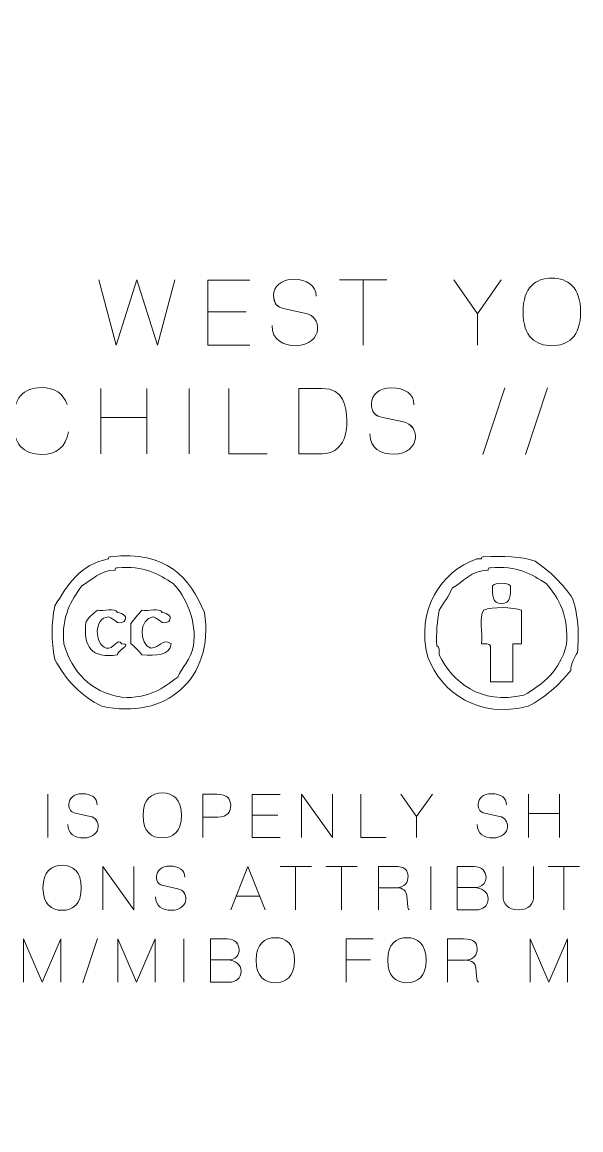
# Model space of a CAD drawing. Header units: inches. Extents: x 15 to 785, y -665 to -15.
# Drawn here: x 267.25 to 288.47, y -154.13 to -112.02 of the extents above; entities that cross this region are included whole.
import ezdxf

# ---------------------------------------------------------------- set-up
doc = ezdxf.new("R2010")
doc.units = ezdxf.units.IN
doc.header["$MEASUREMENT"] = 0
doc.layers.add('Layer 1', color=7, linetype='Continuous')

# ---------------------------------------------------------------- blocks, each defined once
blk = doc.blocks.new('block 2')
at = {"layer": 'Layer 1', "color": 179, "lineweight": 35, "true_color": 0x231f20}
blk.add_open_spline([(785, -570), (785, -578.284), (778.285, -585), (770.001, -585), (770.001, -585), (30.001, -585), (30.001, -585), (21.716, -585), (15.001, -578.284), (15.001, -570), (15.001, -570), (15.001, -30), (15.001, -30), (15.001, -21.716), (21.716, -15), (30.001, -15), (30.001, -15), (770.001, -15), (770.001, -15), (778.285, -15), (785, -21.716), (785, -30), (785, -30), (785, -570), (785, -570)], degree=3, knots=[0, 0, 0, 0, 1, 1, 1, 2, 2, 2, 3, 3, 3, 4, 4, 4, 5, 5, 5, 6, 6, 6, 7, 7, 7, 8, 8, 8, 8], dxfattribs=at)
blk = doc.blocks.new('block 11')
at = {"layer": 'Layer 1', "color": 30, "lineweight": 9, "true_color": 0xf89725}
for points in [[(280.2, -124.301), (280.2, -121.823), (279.31, -121.823), (281.097, -121.823), (280.2, -121.823), (280.2, -124.301)], [(270.232, -128.428), (270.232, -127.057), (271.982, -127.057), (271.982, -128.428), (271.982, -125.953), (271.982, -127.057), (270.232, -127.057), (270.232, -125.953), (270.232, -128.428)]]:
    blk.add_lwpolyline(points, dxfattribs=at)
for points, knots in [([(270.162, -121.823), (270.162, -121.823), (270.815, -124.301), (270.815, -124.301), (270.815, -124.301), (271.602, -121.823), (271.602, -121.823), (271.602, -121.823), (272.389, -124.301), (272.389, -124.301), (272.389, -124.301), (273.042, -121.823), (273.042, -121.823), (273.042, -121.823), (272.389, -124.301), (272.389, -124.301), (272.389, -124.301), (271.602, -121.823), (271.602, -121.823), (271.602, -121.823), (270.815, -124.301), (270.815, -124.301), (270.815, -124.301), (270.162, -121.823), (270.162, -121.823)], [0, 0, 0, 0, 1, 1, 1, 2, 2, 2, 3, 3, 3, 4, 4, 4, 5, 5, 5, 6, 6, 6, 7, 7, 7, 8, 8, 8, 8]), ([(275.901, -124.301), (275.901, -124.301), (274.299, -124.301), (274.299, -124.301), (274.299, -124.301), (274.299, -121.836), (274.299, -121.836), (274.299, -121.836), (275.901, -121.836), (275.901, -121.836), (275.901, -121.836), (274.299, -121.836), (274.299, -121.836), (274.299, -121.836), (274.299, -124.301), (274.299, -124.301), (274.299, -124.301), (275.901, -124.301), (275.901, -124.301)], [0, 0, 0, 0, 1, 1, 1, 2, 2, 2, 3, 3, 3, 4, 4, 4, 5, 5, 5, 6, 6, 6, 6]), ([(276.741, -123.552), (276.741, -124.101), (277.16, -124.322), (277.652, -124.322), (278.15, -124.322), (278.463, -124.008), (278.473, -123.703), (278.484, -123.4), (278.329, -123.16), (278.023, -123.094), (278.023, -123.094), (277.181, -122.912), (277.181, -122.912), (276.944, -122.861), (276.803, -122.723), (276.803, -122.4), (276.803, -122.077), (277.074, -121.798), (277.569, -121.798), (278.064, -121.798), (278.425, -122.032), (278.412, -122.441), (278.425, -122.032), (278.064, -121.798), (277.569, -121.798), (277.074, -121.798), (276.803, -122.077), (276.803, -122.4), (276.803, -122.723), (276.937, -122.857), (277.181, -122.912), (277.181, -122.912), (278.023, -123.094), (278.023, -123.094), (278.336, -123.16), (278.484, -123.4), (278.473, -123.703), (278.463, -124.008), (278.15, -124.322), (277.652, -124.322), (277.16, -124.322), (276.741, -124.101), (276.741, -123.552)], [0, 0, 0, 0, 1, 1, 1, 2, 2, 2, 3, 3, 3, 4, 4, 4, 5, 5, 5, 6, 6, 6, 7, 7, 7, 8, 8, 8, 9, 9, 9, 10, 10, 10, 11, 11, 11, 12, 12, 12, 13, 13, 13, 14, 14, 14, 14]), ([(284.548, -123.108), (284.548, -123.108), (285.449, -121.823), (285.449, -121.823), (285.449, -121.823), (284.548, -123.108), (284.548, -123.108), (284.548, -123.108), (283.647, -121.823), (283.647, -121.823), (283.647, -121.823), (284.548, -123.108), (284.548, -123.108), (284.548, -123.108), (284.548, -124.301), (284.548, -124.301), (284.548, -124.301), (284.548, -123.108), (284.548, -123.108)], [0, 0, 0, 0, 1, 1, 1, 2, 2, 2, 3, 3, 3, 4, 4, 4, 5, 5, 5, 6, 6, 6, 6]), ([(286.278, -123.043), (286.278, -122.094), (286.769, -121.757), (287.371, -121.757), (287.973, -121.757), (288.464, -122.094), (288.464, -123.043), (288.464, -123.992), (287.973, -124.322), (287.371, -124.322), (286.769, -124.322), (286.278, -123.992), (286.278, -123.043)], [0, 0, 0, 0, 1, 1, 1, 2, 2, 2, 3, 3, 3, 4, 4, 4, 4]), ([(286.278, -123.043), (286.278, -122.094), (286.769, -121.757), (287.371, -121.757), (287.973, -121.757), (288.464, -122.094), (288.464, -123.043), (288.464, -123.992), (287.973, -124.322), (287.371, -124.322), (286.769, -124.322), (286.278, -123.992), (286.278, -123.043)], [0, 0, 0, 0, 1, 1, 1, 2, 2, 2, 3, 3, 3, 4, 4, 4, 4]), ([(275.763, -123.032), (275.763, -123.032), (274.299, -123.032), (274.299, -123.032), (274.299, -123.032), (275.763, -123.032), (275.763, -123.032)], [0, 0, 0, 0, 1, 1, 1, 2, 2, 2, 2]), ([(269.014, -127.596), (268.903, -128.187), (268.546, -128.455), (267.982, -128.455), (267.298, -128.455), (266.91, -128.067), (266.91, -127.187), (266.91, -126.31), (267.298, -125.918), (267.982, -125.918), (268.471, -125.918), (268.807, -126.121), (268.959, -126.561), (268.807, -126.121), (268.471, -125.918), (267.982, -125.918), (267.298, -125.918), (266.91, -126.31), (266.91, -127.187), (266.91, -128.067), (267.298, -128.455), (267.982, -128.455), (268.546, -128.455), (268.903, -128.187), (269.014, -127.596)], [0, 0, 0, 0, 1, 1, 1, 2, 2, 2, 3, 3, 3, 4, 4, 4, 5, 5, 5, 6, 6, 6, 7, 7, 7, 8, 8, 8, 8]), ([(273.589, -128.428), (273.589, -128.428), (273.589, -125.949), (273.589, -125.949), (273.589, -125.949), (273.589, -128.428), (273.589, -128.428)], [0, 0, 0, 0, 1, 1, 1, 2, 2, 2, 2]), ([(276.553, -128.428), (276.553, -128.428), (275.106, -128.428), (275.106, -128.428), (275.106, -128.428), (275.106, -125.949), (275.106, -125.949), (275.106, -125.949), (275.106, -128.428), (275.106, -128.428), (275.106, -128.428), (276.553, -128.428), (276.553, -128.428)], [0, 0, 0, 0, 1, 1, 1, 2, 2, 2, 3, 3, 3, 4, 4, 4, 4]), ([(277.754, -128.428), (277.754, -128.428), (277.754, -125.949), (277.754, -125.949), (277.754, -125.949), (278.647, -125.949), (278.647, -125.949), (279.465, -125.949), (279.565, -126.637), (279.586, -127.153), (279.606, -127.669), (279.431, -128.428), (278.647, -128.428), (278.647, -128.428), (277.754, -128.428), (277.754, -128.428)], [0, 0, 0, 0, 1, 1, 1, 2, 2, 2, 3, 3, 3, 4, 4, 4, 5, 5, 5, 5]), ([(277.754, -128.428), (277.754, -128.428), (277.754, -125.949), (277.754, -125.949), (277.754, -125.949), (278.647, -125.949), (278.647, -125.949), (279.465, -125.949), (279.565, -126.637), (279.586, -127.153), (279.606, -127.669), (279.431, -128.428), (278.647, -128.428), (278.647, -128.428), (277.754, -128.428), (277.754, -128.428)], [0, 0, 0, 0, 1, 1, 1, 2, 2, 2, 3, 3, 3, 4, 4, 4, 5, 5, 5, 5]), ([(280.457, -127.679), (280.457, -128.229), (280.876, -128.449), (281.368, -128.449), (281.866, -128.449), (282.179, -128.136), (282.189, -127.83), (282.2, -127.527), (282.045, -127.287), (281.74, -127.221), (281.74, -127.221), (280.897, -127.039), (280.897, -127.039), (280.66, -126.988), (280.519, -126.85), (280.519, -126.527), (280.519, -126.204), (280.79, -125.925), (281.286, -125.925), (281.78, -125.925), (282.142, -126.159), (282.128, -126.569), (282.142, -126.159), (281.78, -125.925), (281.286, -125.925), (280.79, -125.925), (280.519, -126.204), (280.519, -126.527), (280.519, -126.85), (280.653, -126.984), (280.897, -127.039), (280.897, -127.039), (281.74, -127.221), (281.74, -127.221), (282.052, -127.287), (282.2, -127.527), (282.189, -127.83), (282.179, -128.136), (281.866, -128.449), (281.368, -128.449), (280.876, -128.449), (280.457, -128.229), (280.457, -127.679)], [0, 0, 0, 0, 1, 1, 1, 2, 2, 2, 3, 3, 3, 4, 4, 4, 5, 5, 5, 6, 6, 6, 7, 7, 7, 8, 8, 8, 9, 9, 9, 10, 10, 10, 11, 11, 11, 12, 12, 12, 13, 13, 13, 14, 14, 14, 14]), ([(284.746, -128.462), (284.746, -128.462), (285.588, -125.925), (285.588, -125.925), (285.588, -125.925), (284.746, -128.462), (284.746, -128.462)], [0, 0, 0, 0, 1, 1, 1, 2, 2, 2, 2]), ([(286.369, -128.462), (286.369, -128.462), (287.211, -125.925), (287.211, -125.925), (287.211, -125.925), (286.369, -128.462), (286.369, -128.462)], [0, 0, 0, 0, 1, 1, 1, 2, 2, 2, 2])]:
    blk.add_open_spline(points, degree=3, knots=knots, dxfattribs=at)
blk = doc.blocks.new('block 12')
at = {"layer": 'Layer 1', "color": 30, "lineweight": 9, "true_color": 0xf89725}
for points in [[(286.491, -141.371), (286.491, -142.107), (287.658, -142.107), (287.658, -141.371), (287.658, -143.022), (287.658, -142.107), (286.491, -142.107), (286.491, -143.022), (286.491, -141.371)], [(277.638, -145.773), (277.638, -144.121), (277.044, -144.121), (278.236, -144.121), (277.638, -144.121), (277.638, -145.773)], [(279.382, -145.773), (279.382, -144.121), (278.789, -144.121), (279.981, -144.121), (279.382, -144.121), (279.382, -145.773)], [(287.822, -145.773), (287.822, -144.121), (287.229, -144.121), (288.421, -144.121), (287.822, -144.121), (287.822, -145.773)]]:
    blk.add_lwpolyline(points, dxfattribs=at)
for points, knots in [([(268.218, -143.022), (268.218, -143.022), (268.218, -141.369), (268.218, -141.369), (268.218, -141.369), (268.218, -143.022), (268.218, -143.022)], [0, 0, 0, 0, 1, 1, 1, 2, 2, 2, 2]), ([(268.981, -142.522), (268.981, -142.889), (269.261, -143.035), (269.589, -143.035), (269.921, -143.035), (270.129, -142.827), (270.136, -142.623), (270.143, -142.421), (270.04, -142.261), (269.836, -142.217), (269.836, -142.217), (269.275, -142.096), (269.275, -142.096), (269.116, -142.061), (269.023, -141.97), (269.023, -141.754), (269.023, -141.539), (269.203, -141.353), (269.533, -141.353), (269.863, -141.353), (270.104, -141.509), (270.095, -141.782), (270.104, -141.509), (269.863, -141.353), (269.533, -141.353), (269.203, -141.353), (269.023, -141.539), (269.023, -141.754), (269.023, -141.97), (269.112, -142.059), (269.275, -142.096), (269.275, -142.096), (269.836, -142.217), (269.836, -142.217), (270.044, -142.261), (270.143, -142.421), (270.136, -142.623), (270.129, -142.827), (269.921, -143.035), (269.589, -143.035), (269.261, -143.035), (268.981, -142.889), (268.981, -142.522)], [0, 0, 0, 0, 1, 1, 1, 2, 2, 2, 3, 3, 3, 4, 4, 4, 5, 5, 5, 6, 6, 6, 7, 7, 7, 8, 8, 8, 9, 9, 9, 10, 10, 10, 11, 11, 11, 12, 12, 12, 13, 13, 13, 14, 14, 14, 14]), ([(271.84, -142.183), (271.84, -141.55), (272.168, -141.326), (272.569, -141.326), (272.97, -141.326), (273.298, -141.55), (273.298, -142.183), (273.298, -142.815), (272.97, -143.035), (272.569, -143.035), (272.168, -143.035), (271.84, -142.815), (271.84, -142.183)], [0, 0, 0, 0, 1, 1, 1, 2, 2, 2, 3, 3, 3, 4, 4, 4, 4]), ([(271.84, -142.183), (271.84, -141.55), (272.168, -141.326), (272.569, -141.326), (272.97, -141.326), (273.298, -141.55), (273.298, -142.183), (273.298, -142.815), (272.97, -143.035), (272.569, -143.035), (272.168, -143.035), (271.84, -142.815), (271.84, -142.183)], [0, 0, 0, 0, 1, 1, 1, 2, 2, 2, 3, 3, 3, 4, 4, 4, 4]), ([(274.112, -143.022), (274.112, -143.022), (274.112, -141.369), (274.112, -141.369), (274.112, -141.369), (274.64, -141.369), (274.64, -141.369), (275.063, -141.369), (275.16, -141.571), (275.171, -141.793), (275.18, -142.016), (275.061, -142.247), (274.683, -142.247), (274.683, -142.247), (274.112, -142.247), (274.112, -142.247), (274.112, -142.247), (274.683, -142.247), (274.683, -142.247), (275.055, -142.247), (275.18, -142.016), (275.171, -141.793), (275.16, -141.571), (275.059, -141.369), (274.64, -141.369), (274.64, -141.369), (274.112, -141.369), (274.112, -141.369), (274.112, -141.369), (274.112, -143.022), (274.112, -143.022)], [0, 0, 0, 0, 1, 1, 1, 2, 2, 2, 3, 3, 3, 4, 4, 4, 5, 5, 5, 6, 6, 6, 7, 7, 7, 8, 8, 8, 9, 9, 9, 10, 10, 10, 10]), ([(277.056, -143.022), (277.056, -143.022), (275.988, -143.022), (275.988, -143.022), (275.988, -143.022), (275.988, -141.379), (275.988, -141.379), (275.988, -141.379), (277.056, -141.379), (277.056, -141.379), (277.056, -141.379), (275.988, -141.379), (275.988, -141.379), (275.988, -141.379), (275.988, -143.022), (275.988, -143.022), (275.988, -143.022), (277.056, -143.022), (277.056, -143.022)], [0, 0, 0, 0, 1, 1, 1, 2, 2, 2, 3, 3, 3, 4, 4, 4, 5, 5, 5, 6, 6, 6, 6]), ([(277.863, -143.022), (277.863, -143.022), (277.863, -141.369), (277.863, -141.369), (277.863, -141.369), (279.041, -143.022), (279.041, -143.022), (279.041, -143.022), (279.041, -141.369), (279.041, -141.369), (279.041, -141.369), (279.041, -143.022), (279.041, -143.022), (279.041, -143.022), (277.863, -141.369), (277.863, -141.369), (277.863, -141.369), (277.863, -143.022), (277.863, -143.022)], [0, 0, 0, 0, 1, 1, 1, 2, 2, 2, 3, 3, 3, 4, 4, 4, 5, 5, 5, 6, 6, 6, 6]), ([(281.077, -143.022), (281.077, -143.022), (280.113, -143.022), (280.113, -143.022), (280.113, -143.022), (280.113, -141.369), (280.113, -141.369), (280.113, -141.369), (280.113, -143.022), (280.113, -143.022), (280.113, -143.022), (281.077, -143.022), (281.077, -143.022)], [0, 0, 0, 0, 1, 1, 1, 2, 2, 2, 3, 3, 3, 4, 4, 4, 4]), ([(282.231, -142.226), (282.231, -142.226), (282.832, -141.369), (282.832, -141.369), (282.832, -141.369), (282.231, -142.226), (282.231, -142.226), (282.231, -142.226), (281.631, -141.369), (281.631, -141.369), (281.631, -141.369), (282.231, -142.226), (282.231, -142.226), (282.231, -142.226), (282.231, -143.022), (282.231, -143.022), (282.231, -143.022), (282.231, -142.226), (282.231, -142.226)], [0, 0, 0, 0, 1, 1, 1, 2, 2, 2, 3, 3, 3, 4, 4, 4, 5, 5, 5, 6, 6, 6, 6]), ([(284.531, -142.522), (284.531, -142.889), (284.811, -143.035), (285.138, -143.035), (285.471, -143.035), (285.679, -142.827), (285.686, -142.623), (285.693, -142.421), (285.59, -142.261), (285.386, -142.217), (285.386, -142.217), (284.824, -142.096), (284.824, -142.096), (284.667, -142.061), (284.573, -141.97), (284.573, -141.754), (284.573, -141.539), (284.753, -141.353), (285.083, -141.353), (285.413, -141.353), (285.654, -141.509), (285.645, -141.782), (285.654, -141.509), (285.413, -141.353), (285.083, -141.353), (284.753, -141.353), (284.573, -141.539), (284.573, -141.754), (284.573, -141.97), (284.662, -142.059), (284.824, -142.096), (284.824, -142.096), (285.386, -142.217), (285.386, -142.217), (285.595, -142.261), (285.693, -142.421), (285.686, -142.623), (285.679, -142.827), (285.471, -143.035), (285.138, -143.035), (284.811, -143.035), (284.531, -142.889), (284.531, -142.522)], [0, 0, 0, 0, 1, 1, 1, 2, 2, 2, 3, 3, 3, 4, 4, 4, 5, 5, 5, 6, 6, 6, 7, 7, 7, 8, 8, 8, 9, 9, 9, 10, 10, 10, 11, 11, 11, 12, 12, 12, 13, 13, 13, 14, 14, 14, 14]), ([(276.964, -142.176), (276.964, -142.176), (275.988, -142.176), (275.988, -142.176), (275.988, -142.176), (276.964, -142.176), (276.964, -142.176)], [0, 0, 0, 0, 1, 1, 1, 2, 2, 2, 2]), ([(268.038, -144.934), (268.038, -144.302), (268.366, -144.077), (268.767, -144.077), (269.168, -144.077), (269.495, -144.302), (269.495, -144.934), (269.495, -145.566), (269.168, -145.787), (268.767, -145.787), (268.366, -145.787), (268.038, -145.566), (268.038, -144.934)], [0, 0, 0, 0, 1, 1, 1, 2, 2, 2, 3, 3, 3, 4, 4, 4, 4]), ([(268.038, -144.934), (268.038, -144.302), (268.366, -144.077), (268.767, -144.077), (269.168, -144.077), (269.495, -144.302), (269.495, -144.934), (269.495, -145.566), (269.168, -145.787), (268.767, -145.787), (268.366, -145.787), (268.038, -145.566), (268.038, -144.934)], [0, 0, 0, 0, 1, 1, 1, 2, 2, 2, 3, 3, 3, 4, 4, 4, 4]), ([(270.31, -145.773), (270.31, -145.773), (270.31, -144.121), (270.31, -144.121), (270.31, -144.121), (271.488, -145.773), (271.488, -145.773), (271.488, -145.773), (271.488, -144.121), (271.488, -144.121), (271.488, -144.121), (271.488, -145.773), (271.488, -145.773), (271.488, -145.773), (270.31, -144.121), (270.31, -144.121), (270.31, -144.121), (270.31, -145.773), (270.31, -145.773)], [0, 0, 0, 0, 1, 1, 1, 2, 2, 2, 3, 3, 3, 4, 4, 4, 5, 5, 5, 6, 6, 6, 6]), ([(272.312, -145.273), (272.312, -145.64), (272.591, -145.787), (272.919, -145.787), (273.251, -145.787), (273.46, -145.578), (273.467, -145.374), (273.474, -145.172), (273.371, -145.012), (273.167, -144.968), (273.167, -144.968), (272.605, -144.847), (272.605, -144.847), (272.447, -144.812), (272.353, -144.721), (272.353, -144.505), (272.353, -144.29), (272.534, -144.105), (272.864, -144.105), (273.194, -144.105), (273.435, -144.26), (273.426, -144.533), (273.435, -144.26), (273.194, -144.105), (272.864, -144.105), (272.534, -144.105), (272.353, -144.29), (272.353, -144.505), (272.353, -144.721), (272.442, -144.81), (272.605, -144.847), (272.605, -144.847), (273.167, -144.968), (273.167, -144.968), (273.375, -145.012), (273.474, -145.172), (273.467, -145.374), (273.46, -145.578), (273.251, -145.787), (272.919, -145.787), (272.591, -145.787), (272.312, -145.64), (272.312, -145.273)], [0, 0, 0, 0, 1, 1, 1, 2, 2, 2, 3, 3, 3, 4, 4, 4, 5, 5, 5, 6, 6, 6, 7, 7, 7, 8, 8, 8, 9, 9, 9, 10, 10, 10, 11, 11, 11, 12, 12, 12, 13, 13, 13, 14, 14, 14, 14]), ([(275.171, -145.773), (275.171, -145.773), (275.826, -144.121), (275.826, -144.121), (275.826, -144.121), (276.484, -145.773), (276.484, -145.773), (276.484, -145.773), (275.826, -144.121), (275.826, -144.121), (275.826, -144.121), (275.171, -145.773), (275.171, -145.773)], [0, 0, 0, 0, 1, 1, 1, 2, 2, 2, 3, 3, 3, 4, 4, 4, 4]), ([(280.781, -145.773), (280.781, -145.773), (280.781, -144.121), (280.781, -144.121), (280.781, -144.121), (281.384, -144.121), (281.384, -144.121), (281.806, -144.121), (281.895, -144.265), (281.907, -144.487), (281.916, -144.709), (281.804, -144.929), (281.43, -144.929), (281.43, -144.929), (280.781, -144.929), (280.781, -144.929), (280.781, -144.929), (281.43, -144.929), (281.43, -144.929), (281.797, -144.929), (281.916, -144.709), (281.907, -144.487), (281.895, -144.265), (281.797, -144.121), (281.384, -144.121), (281.384, -144.121), (280.781, -144.121), (280.781, -144.121), (280.781, -144.121), (280.781, -145.773), (280.781, -145.773)], [0, 0, 0, 0, 1, 1, 1, 2, 2, 2, 3, 3, 3, 4, 4, 4, 5, 5, 5, 6, 6, 6, 7, 7, 7, 8, 8, 8, 9, 9, 9, 10, 10, 10, 10]), ([(282.769, -145.773), (282.769, -145.773), (282.769, -144.121), (282.769, -144.121), (282.769, -144.121), (282.769, -145.773), (282.769, -145.773)], [0, 0, 0, 0, 1, 1, 1, 2, 2, 2, 2]), ([(283.78, -144.923), (283.78, -144.923), (284.415, -144.923), (284.415, -144.923), (284.745, -144.923), (284.88, -144.723), (284.874, -144.524), (284.864, -144.325), (284.724, -144.121), (284.42, -144.121), (284.42, -144.121), (283.78, -144.121), (283.78, -144.121), (283.78, -144.121), (283.78, -145.773), (283.78, -145.773), (283.78, -145.773), (284.484, -145.773), (284.484, -145.773), (284.745, -145.773), (284.951, -145.617), (284.951, -145.356), (284.947, -145.095), (284.729, -144.923), (284.415, -144.923), (284.729, -144.923), (284.947, -145.095), (284.951, -145.356), (284.951, -145.617), (284.745, -145.773), (284.484, -145.773), (284.484, -145.773), (283.78, -145.773), (283.78, -145.773), (283.78, -145.773), (283.78, -144.121), (283.78, -144.121), (283.78, -144.121), (284.42, -144.121), (284.42, -144.121), (284.724, -144.121), (284.864, -144.325), (284.874, -144.524), (284.88, -144.723), (284.745, -144.923), (284.415, -144.923), (284.415, -144.923), (283.78, -144.923), (283.78, -144.923)], [0, 0, 0, 0, 1, 1, 1, 2, 2, 2, 3, 3, 3, 4, 4, 4, 5, 5, 5, 6, 6, 6, 7, 7, 7, 8, 8, 8, 9, 9, 9, 10, 10, 10, 11, 11, 11, 12, 12, 12, 13, 13, 13, 14, 14, 14, 15, 15, 15, 16, 16, 16, 16]), ([(286.678, -144.118), (286.678, -144.118), (286.678, -144.973), (286.678, -145.248), (286.678, -145.523), (286.508, -145.773), (286.105, -145.77), (285.702, -145.764), (285.516, -145.539), (285.516, -145.248), (285.516, -145.248), (285.516, -144.118), (285.516, -144.118), (285.516, -144.118), (285.516, -145.248), (285.516, -145.248), (285.516, -145.539), (285.702, -145.764), (286.105, -145.77), (286.508, -145.773), (286.678, -145.523), (286.678, -145.248), (286.678, -144.973), (286.678, -144.118), (286.678, -144.118)], [0, 0, 0, 0, 1, 1, 1, 2, 2, 2, 3, 3, 3, 4, 4, 4, 5, 5, 5, 6, 6, 6, 7, 7, 7, 8, 8, 8, 8]), ([(275.377, -145.252), (275.377, -145.252), (276.276, -145.252), (276.276, -145.252), (276.276, -145.252), (275.377, -145.252), (275.377, -145.252)], [0, 0, 0, 0, 1, 1, 1, 2, 2, 2, 2]), ([(281.957, -145.773), (281.911, -145.74), (281.9, -145.676), (281.9, -145.649), (281.9, -145.649), (281.859, -145.232), (281.859, -145.232), (281.845, -145.053), (281.716, -144.929), (281.462, -144.929), (281.716, -144.929), (281.845, -145.053), (281.859, -145.232), (281.859, -145.232), (281.9, -145.649), (281.9, -145.649), (281.9, -145.676), (281.911, -145.74), (281.957, -145.773)], [0, 0, 0, 0, 1, 1, 1, 2, 2, 2, 3, 3, 3, 4, 4, 4, 5, 5, 5, 6, 6, 6, 6]), ([(267.294, -146.872), (267.294, -146.872), (268.004, -148.524), (268.004, -148.524), (268.004, -148.524), (268.717, -146.872), (268.717, -146.872), (268.717, -146.872), (268.717, -148.524), (268.717, -148.524), (268.717, -148.524), (268.717, -146.872), (268.717, -146.872), (268.717, -146.872), (268.004, -148.524), (268.004, -148.524), (268.004, -148.524), (267.294, -146.872), (267.294, -146.872), (267.294, -146.872), (267.294, -148.524), (267.294, -148.524), (267.294, -148.524), (267.294, -146.872), (267.294, -146.872)], [0, 0, 0, 0, 1, 1, 1, 2, 2, 2, 3, 3, 3, 4, 4, 4, 5, 5, 5, 6, 6, 6, 7, 7, 7, 8, 8, 8, 8]), ([(269.552, -148.547), (269.552, -148.547), (270.114, -146.856), (270.114, -146.856), (270.114, -146.856), (269.552, -148.547), (269.552, -148.547)], [0, 0, 0, 0, 1, 1, 1, 2, 2, 2, 2]), ([(270.882, -146.872), (270.882, -146.872), (271.593, -148.524), (271.593, -148.524), (271.593, -148.524), (272.305, -146.872), (272.305, -146.872), (272.305, -146.872), (272.305, -148.524), (272.305, -148.524), (272.305, -148.524), (272.305, -146.872), (272.305, -146.872), (272.305, -146.872), (271.593, -148.524), (271.593, -148.524), (271.593, -148.524), (270.882, -146.872), (270.882, -146.872), (270.882, -146.872), (270.882, -148.524), (270.882, -148.524), (270.882, -148.524), (270.882, -146.872), (270.882, -146.872)], [0, 0, 0, 0, 1, 1, 1, 2, 2, 2, 3, 3, 3, 4, 4, 4, 5, 5, 5, 6, 6, 6, 7, 7, 7, 8, 8, 8, 8]), ([(273.388, -148.524), (273.388, -148.524), (273.388, -146.872), (273.388, -146.872), (273.388, -146.872), (273.388, -148.524), (273.388, -148.524)], [0, 0, 0, 0, 1, 1, 1, 2, 2, 2, 2]), ([(275.034, -147.674), (275.364, -147.674), (275.499, -147.475), (275.492, -147.276), (275.483, -147.076), (275.344, -146.872), (275.039, -146.872), (275.039, -146.872), (274.399, -146.872), (274.399, -146.872), (274.399, -146.872), (274.399, -148.524), (274.399, -148.524), (274.399, -148.524), (275.103, -148.524), (275.103, -148.524), (275.364, -148.524), (275.57, -148.368), (275.57, -148.107), (275.566, -147.846), (275.348, -147.674), (275.034, -147.674), (275.348, -147.674), (275.566, -147.846), (275.57, -148.107), (275.57, -148.368), (275.364, -148.524), (275.103, -148.524), (275.103, -148.524), (274.399, -148.524), (274.399, -148.524), (274.399, -148.524), (274.399, -146.872), (274.399, -146.872), (274.399, -146.872), (275.039, -146.872), (275.039, -146.872), (275.344, -146.872), (275.483, -147.076), (275.492, -147.276), (275.499, -147.475), (275.364, -147.674), (275.034, -147.674), (275.034, -147.674), (274.399, -147.674), (274.399, -147.674), (274.399, -147.674), (275.034, -147.674), (275.034, -147.674)], [0, 0, 0, 0, 1, 1, 1, 2, 2, 2, 3, 3, 3, 4, 4, 4, 5, 5, 5, 6, 6, 6, 7, 7, 7, 8, 8, 8, 9, 9, 9, 10, 10, 10, 11, 11, 11, 12, 12, 12, 13, 13, 13, 14, 14, 14, 15, 15, 15, 16, 16, 16, 16]), ([(276.135, -147.686), (276.135, -147.053), (276.463, -146.828), (276.864, -146.828), (277.265, -146.828), (277.592, -147.053), (277.592, -147.686), (277.592, -148.318), (277.265, -148.538), (276.864, -148.538), (276.463, -148.538), (276.135, -148.318), (276.135, -147.686)], [0, 0, 0, 0, 1, 1, 1, 2, 2, 2, 3, 3, 3, 4, 4, 4, 4]), ([(276.135, -147.686), (276.135, -147.053), (276.463, -146.828), (276.864, -146.828), (277.265, -146.828), (277.592, -147.053), (277.592, -147.686), (277.592, -148.318), (277.265, -148.538), (276.864, -148.538), (276.463, -148.538), (276.135, -148.318), (276.135, -147.686)], [0, 0, 0, 0, 1, 1, 1, 2, 2, 2, 3, 3, 3, 4, 4, 4, 4]), ([(279.553, -148.524), (279.553, -148.524), (279.553, -146.872), (279.553, -146.872), (279.553, -146.872), (280.578, -146.872), (280.578, -146.872), (280.578, -146.872), (279.553, -146.872), (279.553, -146.872), (279.553, -146.872), (279.553, -148.524), (279.553, -148.524)], [0, 0, 0, 0, 1, 1, 1, 2, 2, 2, 3, 3, 3, 4, 4, 4, 4]), ([(281.136, -147.686), (281.136, -147.053), (281.463, -146.828), (281.864, -146.828), (282.265, -146.828), (282.593, -147.053), (282.593, -147.686), (282.593, -148.318), (282.265, -148.538), (281.864, -148.538), (281.463, -148.538), (281.136, -148.318), (281.136, -147.686)], [0, 0, 0, 0, 1, 1, 1, 2, 2, 2, 3, 3, 3, 4, 4, 4, 4]), ([(281.136, -147.686), (281.136, -147.053), (281.463, -146.828), (281.864, -146.828), (282.265, -146.828), (282.593, -147.053), (282.593, -147.686), (282.593, -148.318), (282.265, -148.538), (281.864, -148.538), (281.463, -148.538), (281.136, -148.318), (281.136, -147.686)], [0, 0, 0, 0, 1, 1, 1, 2, 2, 2, 3, 3, 3, 4, 4, 4, 4]), ([(283.408, -148.524), (283.408, -148.524), (283.408, -146.872), (283.408, -146.872), (283.408, -146.872), (284.011, -146.872), (284.011, -146.872), (284.432, -146.872), (284.522, -147.017), (284.533, -147.239), (284.542, -147.461), (284.43, -147.681), (284.057, -147.681), (284.057, -147.681), (283.408, -147.681), (283.408, -147.681), (283.408, -147.681), (284.057, -147.681), (284.057, -147.681), (284.423, -147.681), (284.542, -147.461), (284.533, -147.239), (284.522, -147.017), (284.423, -146.872), (284.011, -146.872), (284.011, -146.872), (283.408, -146.872), (283.408, -146.872), (283.408, -146.872), (283.408, -148.524), (283.408, -148.524)], [0, 0, 0, 0, 1, 1, 1, 2, 2, 2, 3, 3, 3, 4, 4, 4, 5, 5, 5, 6, 6, 6, 7, 7, 7, 8, 8, 8, 9, 9, 9, 10, 10, 10, 10]), ([(286.542, -148.524), (286.542, -148.524), (286.542, -146.872), (286.542, -146.872), (286.542, -146.872), (287.252, -148.524), (287.252, -148.524), (287.252, -148.524), (287.965, -146.872), (287.965, -146.872), (287.965, -146.872), (287.965, -148.524), (287.965, -148.524), (287.965, -148.524), (287.965, -146.872), (287.965, -146.872), (287.965, -146.872), (287.252, -148.524), (287.252, -148.524), (287.252, -148.524), (286.542, -146.872), (286.542, -146.872), (286.542, -146.872), (286.542, -148.524), (286.542, -148.524)], [0, 0, 0, 0, 1, 1, 1, 2, 2, 2, 3, 3, 3, 4, 4, 4, 5, 5, 5, 6, 6, 6, 7, 7, 7, 8, 8, 8, 8]), ([(280.484, -147.674), (280.484, -147.674), (279.553, -147.674), (279.553, -147.674), (279.553, -147.674), (280.484, -147.674), (280.484, -147.674)], [0, 0, 0, 0, 1, 1, 1, 2, 2, 2, 2]), ([(284.583, -148.524), (284.538, -148.492), (284.526, -148.428), (284.526, -148.401), (284.526, -148.401), (284.485, -147.984), (284.485, -147.984), (284.471, -147.805), (284.343, -147.681), (284.088, -147.681), (284.343, -147.681), (284.471, -147.805), (284.485, -147.984), (284.485, -147.984), (284.526, -148.401), (284.526, -148.401), (284.526, -148.428), (284.538, -148.492), (284.583, -148.524)], [0, 0, 0, 0, 1, 1, 1, 2, 2, 2, 3, 3, 3, 4, 4, 4, 5, 5, 5, 6, 6, 6, 6])]:
    blk.add_open_spline(points, degree=3, knots=knots, dxfattribs=at)
blk = doc.blocks.new('block 10')
at = {"layer": 'Layer 1', "color": 30, "lineweight": 9, "true_color": 0xf89725}
for points, knots in [([(270.528, -132.429), (270.512, -132.356), (270.561, -132.348), (270.613, -132.344), (272.734, -132.117), (273.616, -133.13), (274.176, -134.465), (274.552, -136.991), (272.696, -138.569), (270.273, -138.028), (269.484, -137.629), (268.89, -137.035), (268.492, -136.246), (268.347, -135.492), (268.347, -134.964), (268.492, -134.21), (268.977, -133.423), (269.446, -132.619), (270.528, -132.429)], [0, 0, 0, 0, 1, 1, 1, 2, 2, 2, 3, 3, 3, 4, 4, 4, 5, 5, 5, 6, 6, 6, 6]), ([(284.697, -132.429), (284.681, -132.356), (284.73, -132.348), (284.781, -132.344), (285.511, -132.321), (286.209, -132.329), (286.733, -132.513), (287.309, -132.899), (287.79, -133.379), (288.175, -133.955), (288.37, -134.643), (288.412, -135.2), (288.345, -135.992), (288.229, -136.188), (288.101, -136.37), (288.09, -136.671), (287.646, -137.216), (287.128, -137.689), (286.478, -138.028), (284.604, -138.514), (283.182, -137.54), (282.66, -136.161), (282.191, -134.363), (283.156, -132.909), (284.527, -132.429), (284.583, -132.429), (284.64, -132.429), (284.697, -132.429)], [0, 0, 0, 0, 1, 1, 1, 2, 2, 2, 3, 3, 3, 4, 4, 4, 5, 5, 5, 6, 6, 6, 7, 7, 7, 8, 8, 8, 9, 9, 9, 9]), ([(269.51, -133.447), (269.124, -134.022), (268.726, -134.585), (268.831, -135.652), (269.157, -136.74), (269.827, -137.484), (271.037, -137.689), (272.06, -137.75), (272.606, -137.334), (273.158, -136.925), (273.297, -136.556), (273.669, -136.252), (273.752, -135.737), (273.903, -134.8), (273.465, -133.86), (272.988, -133.362), (272.433, -133.012), (271.875, -132.665), (270.867, -132.768), (270.816, -132.772), (270.767, -132.78), (270.782, -132.853), (270.175, -132.867), (269.914, -133.228), (269.51, -133.447)], [0, 0, 0, 0, 1, 1, 1, 2, 2, 2, 3, 3, 3, 4, 4, 4, 5, 5, 5, 6, 6, 6, 7, 7, 7, 8, 8, 8, 8]), ([(283.594, -133.531), (283.457, -133.847), (283.259, -134.102), (283.085, -134.38), (283.023, -134.8), (282.968, -135.225), (283, -135.737), (283.125, -135.753), (283.078, -135.942), (283.085, -136.077), (283.609, -137.105), (284.639, -137.994), (286.308, -137.603), (287.066, -137.202), (287.667, -136.643), (287.92, -135.737), (288.033, -134.578), (287.633, -133.931), (287.157, -133.362), (286.602, -133.012), (286.044, -132.665), (285.036, -132.768), (284.984, -132.772), (284.935, -132.78), (284.951, -132.853), (284.285, -132.866), (284.036, -133.295), (283.594, -133.531)], [0, 0, 0, 0, 1, 1, 1, 2, 2, 2, 3, 3, 3, 4, 4, 4, 5, 5, 5, 6, 6, 6, 7, 7, 7, 8, 8, 8, 9, 9, 9, 9]), ([(285.799, -133.447), (285.825, -133.812), (285.805, -134.131), (285.46, -134.125), (285.115, -134.131), (285.095, -133.812), (285.121, -133.447), (285.244, -133.322), (285.676, -133.322), (285.799, -133.447)], [0, 0, 0, 0, 1, 1, 1, 2, 2, 2, 3, 3, 3, 3]), ([(271.122, -134.804), (270.827, -134.964), (270.799, -134.707), (270.528, -134.634), (269.953, -134.658), (269.994, -135.685), (270.443, -135.822), (270.723, -135.897), (270.867, -135.407), (271.037, -135.652), (271.444, -135.682), (270.856, -135.906), (270.867, -136.077), (269.893, -136.231), (269.544, -135.759), (269.679, -134.804), (269.8, -134.641), (269.941, -134.5), (270.104, -134.38), (270.334, -134.432), (270.777, -134.272), (270.867, -134.465), (271.096, -134.47), (271.275, -134.659), (271.122, -134.804)], [0, 0, 0, 0, 1, 1, 1, 2, 2, 2, 3, 3, 3, 4, 4, 4, 5, 5, 5, 6, 6, 6, 7, 7, 7, 8, 8, 8, 8]), ([(272.819, -134.804), (272.524, -134.964), (272.497, -134.707), (272.225, -134.634), (271.676, -134.683), (271.682, -135.675), (272.14, -135.822), (272.497, -135.809), (272.547, -135.437), (272.903, -135.652), (272.861, -136.119), (272.324, -136.09), (271.8, -136.077), (271.674, -135.92), (271.533, -135.779), (271.376, -135.652), (271.376, -135.398), (271.376, -135.143), (271.376, -134.889), (271.5, -134.701), (271.651, -134.541), (271.8, -134.38), (272.031, -134.432), (272.474, -134.272), (272.564, -134.465), (272.793, -134.47), (272.972, -134.659), (272.819, -134.804)], [0, 0, 0, 0, 1, 1, 1, 2, 2, 2, 3, 3, 3, 4, 4, 4, 5, 5, 5, 6, 6, 6, 7, 7, 7, 8, 8, 8, 9, 9, 9, 9]), ([(286.224, -134.38), (286.224, -134.804), (286.224, -135.228), (286.224, -135.652), (286.111, -135.652), (285.997, -135.652), (285.884, -135.652), (285.884, -136.133), (285.884, -136.614), (285.884, -137.095), (285.602, -137.095), (285.318, -137.095), (285.036, -137.095), (285.036, -136.642), (285.036, -136.19), (285.036, -135.737), (285.01, -135.622), (284.824, -135.667), (284.697, -135.652), (284.751, -135.255), (284.586, -134.636), (284.781, -134.38), (285.114, -134.224), (285.883, -134.271), (286.224, -134.38)], [0, 0, 0, 0, 1, 1, 1, 2, 2, 2, 3, 3, 3, 4, 4, 4, 5, 5, 5, 6, 6, 6, 7, 7, 7, 8, 8, 8, 8])]:
    blk.add_open_spline(points, degree=3, knots=knots, dxfattribs=at)
at = {"layer": 'Layer 1'}
for name in ['block 11', 'block 12']:
    blk.add_blockref(name, (0, 0), dxfattribs=at)
blk = doc.blocks.new('block 9')
at = {"layer": 'Layer 1', "color": 179, "lineweight": 9, "true_color": 0x231f20}
blk.add_open_spline([(353.023, -117.655), (353.023, -159.076), (319.444, -192.654), (278.022, -192.654), (236.601, -192.654), (203.023, -159.076), (203.023, -117.655), (203.023, -76.233), (236.601, -42.655), (278.022, -42.655), (319.444, -42.655), (353.023, -76.233), (353.023, -117.655)], degree=3, knots=[0, 0, 0, 0, 1, 1, 1, 2, 2, 2, 3, 3, 3, 4, 4, 4, 4], dxfattribs=at)
at = {"layer": 'Layer 1'}
blk.add_blockref('block 10', (0, 0), dxfattribs=at)

msp = doc.modelspace()

# ---------------------------------------------------------------- linework, layer by layer
at = {"layer": 'Layer 1', "color": 179, "lineweight": 9, "true_color": 0x231f20}
msp.add_open_spline([(478.014, -355.769), (478.014, -364.054), (471.298, -370.769), (463.014, -370.769), (463.014, -370.769), (39.119, -370.769), (39.119, -370.769), (30.834, -370.769), (24.119, -364.054), (24.119, -355.769), (24.119, -355.769), (24.119, -47.103), (24.119, -47.103), (24.119, -38.818), (30.834, -32.103), (39.119, -32.103), (39.119, -32.103), (463.014, -32.103), (463.014, -32.103), (471.298, -32.103), (478.014, -38.818), (478.014, -47.103), (478.014, -47.103), (478.014, -355.769), (478.014, -355.769)], degree=3, knots=[0, 0, 0, 0, 1, 1, 1, 2, 2, 2, 3, 3, 3, 4, 4, 4, 5, 5, 5, 6, 6, 6, 7, 7, 7, 8, 8, 8, 8], dxfattribs=at)

# ---------------------------------------------------------------- block references
at = {"layer": 'Layer 1'}
for name in ['block 2', 'block 9']:
    msp.add_blockref(name, (0, 0), dxfattribs=at)

doc.saveas('drawing.dxf')
